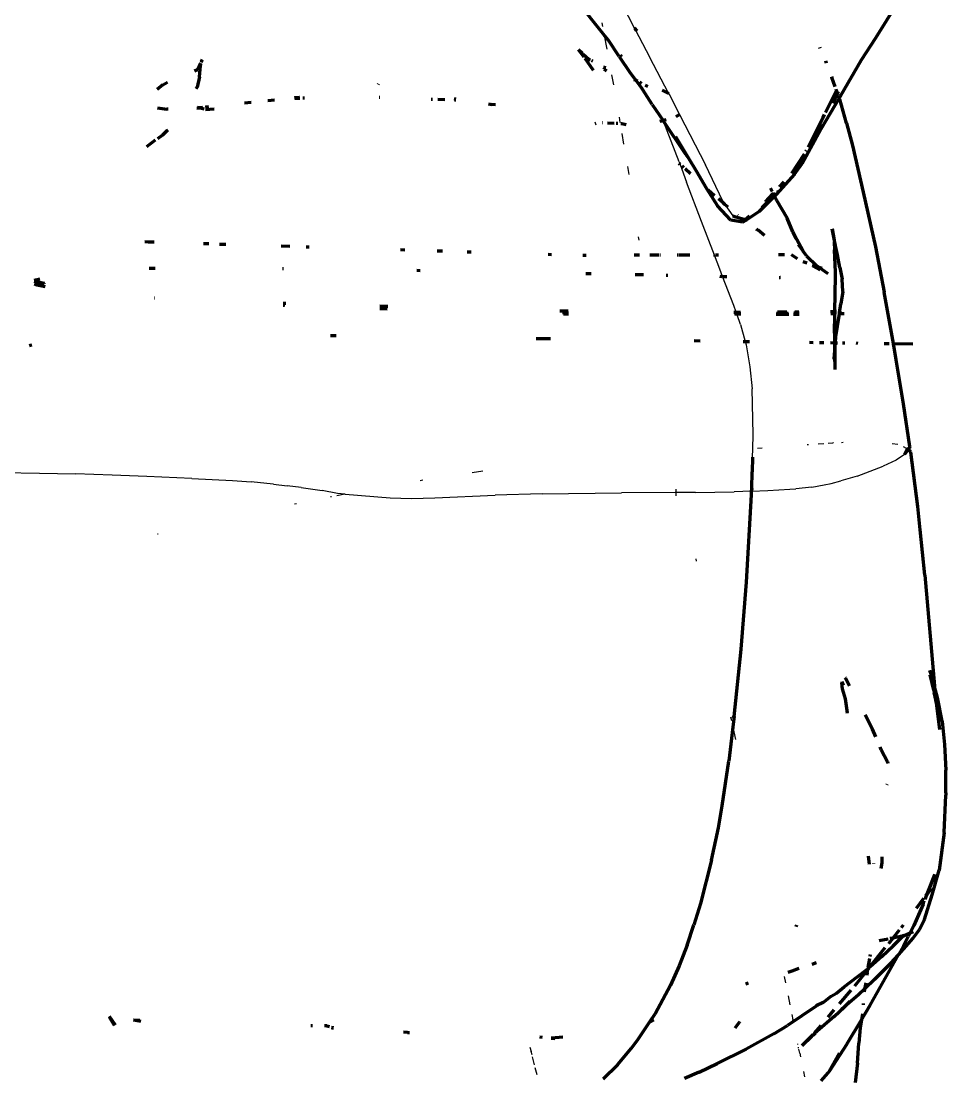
# Model space of a CAD drawing. Header units: millimetres. Extents: x 4307 to 31003, y 2809 to 20009.
# Drawn here: x 7088.3 to 7335.8, y 8892.2 to 9174.7 of the extents above; entities that cross this region are included whole.
import ezdxf

# ---------------------------------------------------------------- set-up
doc = ezdxf.new("R2010")
doc.units = ezdxf.units.MM
doc.layers.add('ProfileEdges', color=7, linetype='Continuous')

msp = doc.modelspace()

# ---------------------------------------------------------------- linework, layer by layer
for p, q in [((7249.18, 9179.17), (7252.42, 9172.97)), ((7243.99, 9173.3), (7243.81, 9174.26)), ((7252.42, 9172.97), (7252.5, 9172.81)), ((7252.5, 9172.81), (7252.65, 9172.53)), ((7244.44, 9170.9), (7244.4, 9171.12)), ((7245.13, 9167.23), (7244.44, 9170.9)), ((7252.65, 9172.53), (7256.58, 9164.98)), ((7261.58, 9155.45), (7256.58, 9164.98)), ((7246.92, 9157.71), (7246.42, 9160.37)), ((7261.58, 9155.45), (7261.64, 9155.35)), ((7261.64, 9155.35), (7264.55, 9149.71)), ((7248.67, 9147.61), (7248.43, 9149.05)), ((7264.42, 9137.09), (7260.16, 9148.15)), ((7264.55, 9149.71), (7271.49, 9136.28)), ((7249.66, 9141.84), (7249.18, 9144.67)), ((7250.64, 9135.81), (7250.97, 9133.65)), ((7264.42, 9137.09), (7264.68, 9136.4)), ((7264.68, 9136.4), (7266.43, 9131.6)), ((7276.08, 9126.59), (7271.49, 9136.28)), ((7270.42, 9121.08), (7266.43, 9131.6)), ((7276.08, 9126.59), (7276.68, 9125.69)), ((7276.68, 9125.69), (7278.75, 9122.6)), ((7273.85, 9112.13), (7270.42, 9121.08)), ((7253.48, 9116.97), (7253.61, 9116.14)), ((7275.3, 9108.36), (7273.85, 9112.13)), ((7276.04, 9106.42), (7275.3, 9108.36)), ((7279.05, 9098.64), (7276.04, 9106.42)), ((7279.69, 9096.87), (7279.05, 9098.64)), ((7279.86, 9096.41), (7279.69, 9096.87)), ((7279.91, 9096.27), (7279.86, 9096.41)), ((7279.96, 9096.14), (7279.91, 9096.27)), ((7280.84, 9093.55), (7279.96, 9096.14)), ((7280.84, 9093.55), (7282.09, 9089.02)), ((7282.09, 9089.02), (7282.35, 9088.06)), ((7282.35, 9088.06), (7283.31, 9082.22)), ((7283.31, 9082.22), (7283.92, 9076.3)), ((7284.21, 9064.1), (7283.92, 9076.3)), ((7284.13, 9060.23), (7284.21, 9064.1)), ((7284.05, 9060.22), (7284.13, 9060.23)), ((7284.09, 9058), (7284.13, 9060.23)), ((7286.66, 9060.42), (7285.35, 9060.32)), ((7298.72, 9061.4), (7299.05, 9061.42)), ((7301.66, 9061.6), (7303.17, 9061.69)), ((7304.27, 9061.76), (7305.58, 9061.85)), ((7305.76, 9061.85), (7305.58, 9061.85)), ((7308.29, 9061.92), (7307.89, 9061.91)), ((7322.91, 9061.39), (7321.45, 9061.64)), ((7325.3, 9060.39), (7324.42, 9060.84)), ((7322.5, 9057.19), (7319, 9055.6)), ((7324.73, 9058.76), (7322.5, 9057.19)), ((7083.32, 9053.94), (7093.22, 9053.77)), ((7209.04, 9053.92), (7211.88, 9054.41)), ((7312.07, 9052.96), (7319, 9055.6)), ((7093.22, 9053.77), (7102.92, 9053.53)), ((7112.65, 9053.22), (7102.92, 9053.53)), ((7121.95, 9052.89), (7112.65, 9053.22)), ((7133.98, 9052.34), (7121.95, 9052.89)), ((7133.98, 9052.34), (7144.92, 9051.79)), ((7144.92, 9051.79), (7149.9, 9051.45)), ((7154.07, 9051.02), (7149.9, 9051.45)), ((7195.86, 9051.84), (7195.09, 9051.71)), ((7305.13, 9050.95), (7307.73, 9051.66)), ((7312.07, 9052.96), (7307.73, 9051.66)), ((7155.91, 9050.78), (7154.07, 9051.02)), ((7155.91, 9050.78), (7159.48, 9050.32)), ((7163.3, 9049.88), (7159.48, 9050.32)), ((7163.3, 9049.88), (7168.91, 9049.13)), ((7172.98, 9048.31), (7168.91, 9049.13)), ((7174.98, 9048.12), (7172.98, 9048.31)), ((7227.76, 9048.24), (7215.18, 9047.87)), ((7227.76, 9048.24), (7248.99, 9048.47)), ((7263.33, 9048.55), (7248.99, 9048.47)), ((7263.54, 9048.55), (7263.33, 9048.55)), ((7263.54, 9048.49), (7263.52, 9047.89)), ((7263.56, 9049.45), (7263.54, 9048.55)), ((7268.79, 9048.61), (7263.54, 9048.55)), ((7268.79, 9048.61), (7279.14, 9048.77)), ((7283.83, 9048.9), (7279.14, 9048.77)), ((7283.83, 9048.9), (7288.16, 9049.09)), ((7288.16, 9049.09), (7294.01, 9049.45)), ((7294.01, 9049.45), (7295.69, 9049.57)), ((7299.96, 9050.03), (7295.69, 9049.57)), ((7299.96, 9050.03), (7303.24, 9050.59)), ((7303.24, 9050.59), (7305.13, 9050.95)), ((7161.52, 9045.52), (7161.99, 9045.62)), ((7171.36, 9047.43), (7171.16, 9047.39)), ((7174.98, 9048.12), (7172.8, 9047.7)), ((7175.02, 9048.12), (7174.98, 9048.12)), ((7175.02, 9048.12), (7187.13, 9047.13)), ((7187.13, 9047.13), (7192.82, 9046.97)), ((7192.82, 9046.97), (7199.02, 9047.11)), ((7199.02, 9047.11), (7215.18, 9047.87)), ((7263.52, 9047.89), (7263.54, 9047.69)), ((7125.03, 9037.43), (7124.86, 9037.39)), ((7268.85, 9030.83), (7269, 9030.19)), ((7278.2, 8988.57), (7278.41, 8987.58)), ((7278.8, 8985.73), (7279.48, 8982.44)), ((7292.52, 8919.04), (7292.86, 8917.35)), ((7293.57, 8913.82), (7294.03, 8911.48)), ((7294.55, 8908.86), (7294.85, 8907.4)), ((7294.86, 8907.3), (7294.85, 8907.4)), ((7294.9, 8907.11), (7294.9, 8907.15)), ((7224.49, 8900.15), (7224.85, 8898.93)), ((7225.05, 8898.06), (7224.85, 8898.93)), ((7296.2, 8900.81), (7296.15, 8901.02)), ((7296.39, 8899.87), (7296.33, 8900.15)), ((7296.68, 8898.47), (7296.44, 8899.62)), ((7296.68, 8898.47), (7296.88, 8897.49)), ((7225.69, 8895.39), (7225.18, 8897.53)), ((7226.46, 8892.67), (7225.92, 8894.57)), ((7297.66, 8893.59), (7297.94, 8892.21))]:
    msp.add_line(p, q)
at = {"layer": 'ProfileEdges', "lineweight": 211}
for p, q in [((7242.3, 9173.58), (7235.72, 9181.96)), ((7317.04, 9170.25), (7322.93, 9179.69)), ((7244.44, 9170.9), (7242.3, 9173.58)), ((7252.42, 9172.97), (7252.94, 9172.57)), ((7252.5, 9172.81), (7253.01, 9172.46)), ((7245.39, 9169.7), (7244.44, 9170.9)), ((7253.22, 9172.05), (7252.65, 9172.53)), ((7313.24, 9164.35), (7317.04, 9170.25)), ((7238.73, 9165.43), (7237.45, 9167.06)), ((7238.54, 9166.04), (7237.45, 9167.06)), ((7248.38, 9165.3), (7245.39, 9169.7)), ((7301.97, 9167.81), (7302.11, 9167.52)), ((7136.78, 9164.51), (7136.52, 9163.93)), ((7136.59, 9163.71), (7136.8, 9164.37)), ((7240.25, 9164.45), (7238.67, 9165.92)), ((7238.94, 9165.13), (7238.73, 9165.43)), ((7241.54, 9161.54), (7239.25, 9164.7)), ((7240.68, 9164.27), (7240.25, 9164.45)), ((7241.36, 9163.99), (7240.95, 9164.16)), ((7248.38, 9165.3), (7251.35, 9160.88)), ((7248.62, 9165.72), (7248.98, 9165.28)), ((7303.55, 9164.12), (7303.78, 9163.53)), ((7307.68, 9154.8), (7313.24, 9164.35)), ((7135.5, 9161.71), (7134.76, 9161.34)), ((7136.3, 9163.46), (7135.5, 9161.71)), ((7136.06, 9159.87), (7136.32, 9162.82)), ((7136.24, 9162.55), (7136.32, 9162.82)), ((7136.32, 9162.82), (7136.37, 9163.37)), ((7136.32, 9162.82), (7136.45, 9163.26)), ((7244.78, 9162.22), (7244.2, 9162.38)), ((7244.36, 9161.98), (7244.34, 9162.02)), ((7244.36, 9161.98), (7244.98, 9161.45)), ((7136.06, 9159.87), (7135.4, 9157.03)), ((7251.35, 9160.88), (7252.74, 9158.99)), ((7252.34, 9159.14), (7252.74, 9158.99)), ((7252.74, 9158.99), (7252.8, 9158.97)), ((7252.8, 9158.97), (7253.24, 9158.74)), ((7252.8, 9158.97), (7254.5, 9156.59)), ((7253.8, 9158.45), (7254.33, 9158.17)), ((7305.18, 9159.93), (7305.3, 9159.63)), ((7306.17, 9157.2), (7305.3, 9159.63)), ((7126.25, 9157.68), (7124.75, 9156.41)), ((7126.25, 9157.68), (7127.49, 9158.38)), ((7135.4, 9157.03), (7135.07, 9156.61)), ((7183.92, 9157.82), (7183.96, 9157.96)), ((7254.74, 9156.32), (7254.38, 9156.87)), ((7254.74, 9156.32), (7254.5, 9156.59)), ((7257.24, 9152.4), (7254.74, 9156.32)), ((7255.35, 9157.64), (7256.05, 9157.28)), ((7261.64, 9155.35), (7259.89, 9156.3)), ((7303.57, 9150.28), (7306.56, 9156.13)), ((7306.56, 9156.13), (7306.43, 9156.5)), ((7306.56, 9156.13), (7306.64, 9156.29)), ((7306.82, 9155.41), (7306.56, 9156.13)), ((7306.82, 9155.41), (7307.05, 9155.88)), ((7149.91, 9152.96), (7148.14, 9152.74)), ((7156.1, 9153.58), (7154.39, 9153.44)), ((7161.47, 9154.26), (7162.84, 9154.39)), ((7161.49, 9154.21), (7162.84, 9154.39)), ((7161.54, 9154.1), (7162.89, 9154.14)), ((7163.69, 9154.17), (7164.16, 9154.18)), ((7184.3, 9154.27), (7184.17, 9154.26)), ((7198.09, 9153.88), (7198.43, 9153.87)), ((7199.82, 9153.81), (7201.73, 9153.73)), ((7204.2, 9153.99), (7204.64, 9153.94)), ((7204.64, 9153.8), (7204.26, 9153.86)), ((7204.33, 9153.72), (7204.64, 9153.72)), ((7307.28, 9154.13), (7302.38, 9145.85)), ((7305.51, 9152.81), (7306.82, 9155.41)), ((7306.99, 9154.92), (7306.82, 9155.41)), ((7307.28, 9154.13), (7307.03, 9154.81)), ((7307.68, 9154.8), (7307.28, 9154.13)), ((7307.39, 9153.81), (7307.28, 9154.13)), ((7309.17, 9147.42), (7307.39, 9153.81)), ((7124.81, 9151.5), (7127.32, 9151.22)), ((7127.65, 9151.16), (7127.32, 9151.22)), ((7136.2, 9151.49), (7135.31, 9151.37)), ((7135.53, 9151.66), (7136.89, 9151.72)), ((7136.2, 9151.49), (7135.53, 9151.66)), ((7136.99, 9151.59), (7136.2, 9151.49)), ((7137.29, 9151.21), (7136.2, 9151.49)), ((7137.65, 9151.75), (7138.43, 9151.78)), ((7138.43, 9151.78), (7137.65, 9151.68)), ((7137.69, 9151.11), (7139.95, 9151.3)), ((7213.41, 9152.59), (7214.29, 9152.44)), ((7215.3, 9152.3), (7214.29, 9152.44)), ((7257.24, 9152.4), (7260.13, 9148.18)), ((7242.17, 9147.3), (7241.89, 9147.26)), ((7244.02, 9147.56), (7243.94, 9147.55)), ((7245.21, 9147.55), (7246.99, 9147.45)), ((7247.54, 9147.43), (7248, 9147.4)), ((7248.85, 9147.36), (7249.09, 9147.34)), ((7249.09, 9147.34), (7250.28, 9147.04)), ((7259.22, 9147.96), (7260.13, 9148.18)), ((7260.13, 9148.18), (7260.16, 9148.15)), ((7260.16, 9148.15), (7260.28, 9147.98)), ((7260.19, 9148.2), (7260.96, 9148.38)), ((7266.25, 9139.05), (7260.28, 9147.98)), ((7263.61, 9149.23), (7264.55, 9149.71)), ((7298.91, 9141.04), (7302.92, 9148.99)), ((7302.92, 9148.99), (7303.31, 9149.77)), ((7309.17, 9147.42), (7310.77, 9141.44)), ((7127.44, 9145.46), (7126.18, 9144.25)), ((7127.44, 9145.46), (7127.66, 9145.68)), ((7297.34, 9136.6), (7302.38, 9145.85)), ((7300.95, 9143.73), (7302.62, 9147.06)), ((7124.24, 9142.85), (7121.85, 9141.13)), ((7126.18, 9144.25), (7124.83, 9143.27)), ((7263.45, 9143.89), (7266.92, 9138.09)), ((7266.25, 9139.05), (7266.92, 9138.09)), ((7294.62, 9134.03), (7297.93, 9139.18)), ((7298.36, 9139.93), (7298.49, 9140.2)), ((7310.77, 9141.44), (7313.68, 9129)), ((7264.68, 9136.4), (7264.41, 9136.64)), ((7265.65, 9135.52), (7265.26, 9135.88)), ((7266.92, 9138.09), (7269, 9134.64)), ((7295.26, 9133.74), (7297.34, 9136.6)), ((7297.63, 9137.45), (7296.55, 9135.64)), ((7267.48, 9133.88), (7266, 9135.21)), ((7269, 9134.64), (7271.72, 9129.94)), ((7295.26, 9133.74), (7290.49, 9128.42)), ((7296.55, 9135.64), (7295.14, 9133.79)), ((7291.26, 9130.36), (7292.53, 9131.71)), ((7271.72, 9129.94), (7274.71, 9125.31)), ((7273.92, 9127.99), (7272.19, 9129.47)), ((7289.96, 9127.88), (7285.88, 9123.8)), ((7289.86, 9128.07), (7286.51, 9124.8)), ((7287.52, 9126.39), (7289.6, 9128.59)), ((7288.88, 9129.99), (7289.32, 9129.13)), ((7289.5, 9128.78), (7289.6, 9128.59)), ((7289.6, 9128.59), (7289.7, 9128.71)), ((7289.6, 9128.59), (7289.86, 9128.07)), ((7290.29, 9128.49), (7289.86, 9128.07)), ((7289.86, 9128.07), (7289.96, 9127.88)), ((7290.49, 9128.42), (7289.96, 9127.88)), ((7289.96, 9127.88), (7290.48, 9126.86)), ((7290.91, 9129.1), (7290.66, 9128.86)), ((7313.68, 9129), (7316.99, 9114.29)), ((7278.23, 9121.46), (7274.71, 9125.31)), ((7276.19, 9126.12), (7274.91, 9127.16)), ((7276.68, 9125.69), (7276.19, 9126.12)), ((7277.54, 9124.95), (7276.68, 9125.69)), ((7290.48, 9126.86), (7293.3, 9121.97)), ((7279.36, 9122.39), (7278.75, 9122.6)), ((7282.13, 9121.55), (7279.36, 9122.39)), ((7280.17, 9122.67), (7280.07, 9122.76)), ((7283.21, 9122.51), (7282.13, 9121.55)), ((7285.88, 9123.8), (7282.37, 9121.43)), ((7294.84, 9118.32), (7293.3, 9121.97)), ((7281.46, 9120.89), (7278.23, 9121.46)), ((7281.46, 9120.89), (7282.29, 9121.46)), ((7282.29, 9121.46), (7282.13, 9121.55)), ((7282.29, 9121.46), (7282.5, 9121.6)), ((7282.37, 9121.43), (7282.29, 9121.46)), ((7285.07, 9119.14), (7285.09, 9119.09)), ((7285.09, 9119.09), (7285.53, 9118.78)), ((7306.04, 9115.99), (7305.35, 9119.13)), ((7305.35, 9119.13), (7305.9, 9116.14)), ((7287.25, 9117.39), (7285.53, 9118.78)), ((7294.84, 9118.32), (7294.89, 9118.22)), ((7294.89, 9118.22), (7295.61, 9116.52)), ((7294.89, 9118.22), (7297.49, 9113.36)), ((7305.9, 9116.14), (7305.92, 9115.76)), ((7122.31, 9115.6), (7121.41, 9115.65)), ((7123.92, 9115.55), (7122.31, 9115.6)), ((7138.55, 9115.09), (7137.12, 9115.13)), ((7143.08, 9114.95), (7141.41, 9115)), ((7160.22, 9114.41), (7157.91, 9114.48)), ((7165.4, 9114.25), (7164.64, 9114.27)), ((7191.03, 9113.45), (7189.87, 9113.49)), ((7297.49, 9113.36), (7296.4, 9114.86)), ((7297.49, 9113.36), (7297.56, 9113.23)), ((7298.54, 9111.92), (7297.56, 9113.23)), ((7305.93, 9115.57), (7306.04, 9113.57)), ((7306.07, 9115.51), (7306.04, 9115.99)), ((7306.25, 9107.53), (7306.04, 9113.57)), ((7306.09, 9115.42), (7306.07, 9115.51)), ((7306.77, 9112.21), (7306.09, 9115.42)), ((7306.09, 9115.42), (7306.32, 9112.93)), ((7316.99, 9114.29), (7319.31, 9102.23)), ((7201.08, 9113.14), (7199.7, 9113.18)), ((7208.74, 9112.9), (7207.68, 9112.93)), ((7230.25, 9112.22), (7229.37, 9112.25)), ((7239.54, 9112.05), (7238.62, 9112.05)), ((7253.83, 9112.08), (7252.41, 9112.08)), ((7258.98, 9112.09), (7256.54, 9112.09)), ((7259.47, 9112.09), (7259.25, 9112.09)), ((7264.03, 9112.11), (7263.9, 9112.1)), ((7267.26, 9112.11), (7264.26, 9112.11)), ((7273.85, 9112.13), (7273.58, 9112.13)), ((7274.91, 9112.13), (7274.11, 9112.13)), ((7292.6, 9112.17), (7290.98, 9112.17)), ((7294.44, 9112.27), (7295.98, 9111.24)), ((7298.54, 9111.92), (7301.27, 9109.24)), ((7307.42, 9108.83), (7306.77, 9112.21)), ((7124.23, 9108.54), (7122.59, 9108.53)), ((7158.58, 9108.45), (7158.24, 9108.45)), ((7194.18, 9108.05), (7195.13, 9108.04)), ((7298.68, 9109.93), (7297.6, 9110.31)), ((7300.08, 9109.46), (7300.1, 9109.42)), ((7301.57, 9108.9), (7300.1, 9109.42)), ((7300.18, 9109.25), (7302.18, 9108.19)), ((7301.93, 9108.77), (7301.27, 9109.24)), ((7302.73, 9108.49), (7301.93, 9108.77)), ((7304.32, 9107.06), (7301.93, 9108.77)), ((7307.42, 9108.83), (7308.07, 9105.65)), ((7094.54, 9104.49), (7091.84, 9105.08)), ((7093.35, 9105.64), (7091.85, 9105.36)), ((7239.41, 9107.22), (7240.9, 9107.19)), ((7252.61, 9106.93), (7254.84, 9106.89)), ((7260.98, 9106.75), (7261.36, 9106.74)), ((7275.32, 9106.44), (7275.92, 9106.42)), ((7276.04, 9106.42), (7277.18, 9106.4)), ((7291.19, 9106.09), (7291.49, 9106.08)), ((7291.52, 9106.09), (7291.49, 9106.08)), ((7306.11, 9096.98), (7306.26, 9106.51)), ((7306.25, 9107.48), (7306.25, 9107.53)), ((7306.26, 9106.99), (7306.25, 9107.48)), ((7306.26, 9106.51), (7306.26, 9106.99)), ((7306.28, 9104.19), (7306.26, 9106.51)), ((7308.24, 9102.34), (7308.07, 9105.65)), ((7091.81, 9104.45), (7092.52, 9104.2)), ((7092.52, 9104.2), (7094.74, 9103.72)), ((7094.57, 9104.46), (7094.54, 9104.49)), ((7308.24, 9102.34), (7307.72, 9099.07)), ((7321.77, 9088.46), (7319.31, 9102.23)), ((7124.01, 9100.63), (7123.96, 9100.63)), ((7124.01, 9100.51), (7123.98, 9100.51)), ((7158.48, 9099.29), (7159.16, 9099.27)), ((7158.48, 9099.29), (7159.15, 9099.25)), ((7158.49, 9098.93), (7158.94, 9098.91)), ((7158.49, 9098.71), (7158.8, 9098.7)), ((7186.45, 9098.34), (7184.3, 9098.41)), ((7184.3, 9098.41), (7186.46, 9098.37)), ((7184.32, 9097.86), (7186.29, 9097.76)), ((7184.32, 9097.83), (7186.29, 9097.76)), ((7232.5, 9097.23), (7234.69, 9097.2)), ((7234.78, 9096.6), (7233.25, 9096.63)), ((7233.48, 9096.43), (7234.81, 9096.41)), ((7279.08, 9096.87), (7279.69, 9096.87)), ((7279.86, 9096.41), (7279.25, 9096.4)), ((7279.91, 9096.27), (7279.29, 9096.27)), ((7279.69, 9096.87), (7280.86, 9096.87)), ((7280.89, 9096.42), (7279.86, 9096.41)), ((7280.89, 9096.27), (7279.91, 9096.27)), ((7290.39, 9096.31), (7293.79, 9096.32)), ((7293.6, 9096.52), (7290.51, 9096.5)), ((7290.76, 9096.91), (7293.23, 9096.92)), ((7295.02, 9096.33), (7296.53, 9096.33)), ((7296.51, 9096.55), (7295.13, 9096.54)), ((7295.34, 9096.93), (7296.47, 9096.93)), ((7306.11, 9096.98), (7304.96, 9096.97)), ((7306.1, 9096.63), (7304.98, 9096.62)), ((7306.1, 9096.38), (7305, 9096.37)), ((7306.02, 9091.18), (7306.1, 9096.38)), ((7306.1, 9096.63), (7306.11, 9096.98)), ((7306.49, 9096.63), (7306.1, 9096.63)), ((7306.1, 9096.38), (7306.1, 9096.63)), ((7306.48, 9096.39), (7306.1, 9096.38)), ((7306.5, 9096.99), (7306.11, 9096.98)), ((7306.79, 9093.11), (7307.3, 9096.39)), ((7307.3, 9096.39), (7307.34, 9096.64)), ((7308.55, 9096.4), (7307.3, 9096.39)), ((7307.34, 9096.64), (7307.72, 9099.07)), ((7307.91, 9096.64), (7307.34, 9096.64)), ((7306.02, 9091.18), (7306.03, 9088.68)), ((7306.13, 9090.69), (7306.12, 9088.68)), ((7306.38, 9090.3), (7306.79, 9093.11)), ((7090.6, 9087.94), (7090.82, 9088.02)), ((7090.82, 9088.02), (7091.21, 9088.12)), ((7171.16, 9090.59), (7172.68, 9090.57)), ((7226.15, 9089.82), (7230.01, 9089.76)), ((7268.45, 9089.22), (7270.07, 9089.19)), ((7281.57, 9089.03), (7282.09, 9089.02)), ((7282.09, 9089.02), (7283.21, 9089.01)), ((7299.33, 9088.78), (7300.29, 9088.76)), ((7301.95, 9088.74), (7303.18, 9088.72)), ((7304.91, 9088.7), (7306.03, 9088.68)), ((7306.12, 9088.68), (7306.03, 9087.35)), ((7306.03, 9088.68), (7306.03, 9087.35)), ((7306.12, 9088.68), (7306.03, 9088.68)), ((7306.1, 9086.39), (7306.26, 9088.68)), ((7306.12, 9088.68), (7306.1, 9086.39)), ((7306.12, 9088.68), (7306.26, 9088.68)), ((7306.26, 9088.68), (7306.38, 9090.3)), ((7306.26, 9088.68), (7306.76, 9088.67)), ((7308.11, 9088.65), (7308.79, 9088.64)), ((7311.79, 9088.6), (7312.28, 9088.59)), ((7319.3, 9088.49), (7320.16, 9088.48)), ((7320.27, 9088.48), (7320.62, 9088.48)), ((7321.33, 9088.47), (7321.52, 9088.46)), ((7321.59, 9088.46), (7321.77, 9088.46)), ((7322.54, 9084.12), (7321.77, 9088.46)), ((7321.77, 9088.46), (7326.96, 9088.39)), ((7306.03, 9087.35), (7305.94, 9084.27)), ((7305.94, 9084.27), (7306.04, 9085.61)), ((7306.03, 9087.35), (7306.04, 9085.61)), ((7306.04, 9085.61), (7306.1, 9086.39)), ((7306.04, 9085.61), (7306.05, 9081.46)), ((7306.1, 9086.39), (7306.05, 9081.46)), ((7324.46, 9072.28), (7322.54, 9084.12)), ((7326.14, 9060.87), (7324.46, 9072.28)), ((7324.73, 9058.76), (7325.41, 9060.14)), ((7325.74, 9060.08), (7324.73, 9058.76)), ((7325.3, 9060.39), (7325.41, 9060.14)), ((7325.74, 9060.08), (7325.3, 9060.39)), ((7325.94, 9060.33), (7325.74, 9060.08)), ((7326.06, 9059.86), (7325.74, 9060.08)), ((7326.14, 9060.87), (7325.94, 9060.33)), ((7326.06, 9059.86), (7326.29, 9059.65)), ((7326.39, 9059.4), (7326.29, 9059.65)), ((7284.09, 9058), (7283.98, 9054.13)), ((7328.32, 9044.87), (7326.39, 9059.4)), ((7283.88, 9049.68), (7283.98, 9054.13)), ((7283.76, 9047.94), (7283.83, 9048.9)), ((7283.8, 9047.93), (7283.83, 9048.9)), ((7283.85, 9049.68), (7283.83, 9048.9)), ((7283.83, 9048.9), (7283.88, 9049.68)), ((7282.44, 9024.59), (7283.8, 9047.93)), ((7328.96, 9038.56), (7328.32, 9044.87)), ((7330.15, 9026.45), (7328.96, 9038.56)), ((7330.15, 9026.45), (7332.73, 8996.84)), ((7280.98, 9006.61), (7282.44, 9024.59)), ((7279.13, 8988.6), (7280.98, 9006.61)), ((7331.96, 8999.65), (7331.53, 9000.9)), ((7307.91, 8997.74), (7308.05, 8996.07)), ((7308, 8997.85), (7308.33, 8997.04)), ((7308.33, 8997.04), (7308.08, 8997.95)), ((7308.9, 8998.91), (7308.87, 8998.98)), ((7308.9, 8998.91), (7310.02, 8996.84)), ((7332.57, 8995.67), (7331.64, 8999.75)), ((7332.73, 8996.84), (7331.96, 8999.65)), ((7308.05, 8996.07), (7308.89, 8993.36)), ((7332.57, 8995.67), (7332.69, 8995.06)), ((7333.09, 8993.04), (7332.69, 8995.06)), ((7332.73, 8996.84), (7332.74, 8996.67)), ((7333.58, 8993.73), (7332.74, 8996.67)), ((7332.74, 8996.67), (7333.22, 8992.43)), ((7308.89, 8993.36), (7309.36, 8989.57)), ((7333.09, 8993.04), (7332.9, 8994.48)), ((7333.22, 8992.43), (7333.09, 8993.04)), ((7333.22, 8992.43), (7333.19, 8992.33)), ((7333.19, 8992.33), (7334.14, 8985.14)), ((7333.19, 8992.33), (7333.78, 8989.08)), ((7334.78, 8987.34), (7333.58, 8993.73)), ((7309.38, 8989.49), (7309.36, 8989.57)), ((7316.17, 8985.23), (7314.18, 8989.08)), ((7279.13, 8988.6), (7278.8, 8985.73)), ((7278.95, 8988.59), (7278.91, 8988.28)), ((7334.78, 8987.34), (7335.43, 8981.12)), ((7278.8, 8985.73), (7277.74, 8976.69)), ((7317.04, 8983.16), (7316.17, 8985.23)), ((7318.5, 8979.71), (7318.2, 8980.43)), ((7335.43, 8981.12), (7335.77, 8974.28)), ((7320.16, 8976.45), (7318.5, 8979.71)), ((7275.97, 8964.75), (7277.74, 8976.69)), ((7320.16, 8976.45), (7320.27, 8976.01)), ((7335.8, 8968.19), (7335.77, 8974.28)), ((7319.96, 8970.35), (7320.05, 8970.48)), ((7335.35, 8957.55), (7335.79, 8967.58)), ((7335.8, 8968.19), (7335.79, 8967.58)), ((7274.93, 8958.82), (7275.97, 8964.75)), ((7273.12, 8950.15), (7274.93, 8958.82)), ((7335.35, 8957.55), (7333.98, 8947.49)), ((7273.12, 8950.15), (7270.12, 8938.58)), ((7315.33, 8948.99), (7315.07, 8951.24)), ((7318.48, 8947.92), (7318.77, 8949.48)), ((7318.77, 8949.48), (7318.77, 8951.03)), ((7316.53, 8949.2), (7316.55, 8949.28)), ((7332.16, 8940.85), (7333.98, 8947.49)), ((7332.89, 8946.29), (7330.69, 8941.02)), ((7330.83, 8941.2), (7332.89, 8946.29)), ((7330.06, 8934.26), (7332.16, 8940.85)), ((7330.22, 8939.7), (7330.72, 8940.93)), ((7330.44, 8940.69), (7330.69, 8941.02)), ((7330.69, 8941.02), (7330.55, 8940.69)), ((7330.72, 8940.93), (7330.55, 8940.69)), ((7330.69, 8941.02), (7330.83, 8941.2)), ((7331.87, 8942.59), (7330.72, 8940.93)), ((7330.72, 8940.93), (7330.83, 8941.2)), ((7330.83, 8941.2), (7331.87, 8942.59)), ((7270.12, 8938.58), (7268.39, 8932.89)), ((7329.69, 8938.39), (7327.21, 8932.72)), ((7327.93, 8937.35), (7329.94, 8940.03)), ((7329.69, 8938.39), (7330.03, 8939.25)), ((7266.56, 8927.38), (7268.39, 8932.89)), ((7295.87, 8932.79), (7295.67, 8932.36)), ((7324.38, 8932.78), (7323.8, 8932.06)), ((7326.21, 8930.72), (7327.21, 8932.72)), ((7328.74, 8931.59), (7330.06, 8934.26)), ((7323.28, 8931.41), (7321.62, 8929.33)), ((7324.12, 8929.86), (7321.62, 8929.33)), ((7321.67, 8927.27), (7324.37, 8929.9)), ((7324.37, 8929.9), (7323.54, 8929.53)), ((7323.54, 8929.53), (7324.12, 8929.86)), ((7324.12, 8929.86), (7324.63, 8930.15)), ((7324.37, 8929.9), (7324.12, 8929.86)), ((7324.42, 8929.92), (7324.37, 8929.9)), ((7324.42, 8929.92), (7326.21, 8930.72)), ((7324.42, 8929.92), (7324.63, 8930.15)), ((7324.48, 8927.28), (7325.7, 8929.7)), ((7325.77, 8929.85), (7326.21, 8930.72)), ((7326.21, 8930.72), (7327.02, 8931.08)), ((7326.98, 8929.19), (7328.74, 8931.59)), ((7266.56, 8927.38), (7264.43, 8921.92)), ((7315.37, 8921.5), (7319.59, 8926.78)), ((7320.33, 8929.06), (7317.96, 8928.58)), ((7318.64, 8924.38), (7321.67, 8927.27)), ((7321.48, 8929.15), (7320.41, 8927.82)), ((7321.55, 8929.31), (7320.79, 8929.16)), ((7321.58, 8929.28), (7321.55, 8929.31)), ((7321.62, 8929.33), (7321.58, 8929.28)), ((7324.48, 8927.28), (7323.09, 8924.79)), ((7323.09, 8924.79), (7325.21, 8927.11)), ((7325.21, 8927.11), (7326.98, 8929.19)), ((7318.64, 8924.38), (7315.46, 8921.51)), ((7315.51, 8924.4), (7315.6, 8924.94)), ((7315.57, 8911.34), (7323.09, 8924.79)), ((7321.08, 8922.57), (7323.09, 8924.79)), ((7264.43, 8921.92), (7262.07, 8916.68)), ((7296.47, 8921.14), (7294.58, 8920.48)), ((7299.98, 8922.37), (7301.15, 8922.77)), ((7311.97, 8918.88), (7314.95, 8921.13)), ((7315.08, 8921.14), (7314.92, 8920.93)), ((7314.92, 8920.93), (7314.95, 8921.13)), ((7314.95, 8921.13), (7315.26, 8921.37)), ((7315, 8921.45), (7315.41, 8923.85)), ((7315.08, 8921.14), (7315.26, 8921.37)), ((7315.26, 8921.37), (7315.37, 8921.5)), ((7315.37, 8921.5), (7315.46, 8921.51)), ((7316.82, 8918.36), (7321.08, 8922.57)), ((7294.58, 8920.48), (7293.54, 8920.14)), ((7308.62, 8916.3), (7311.97, 8918.88)), ((7314.92, 8920.93), (7311.34, 8916.48)), ((7316.82, 8918.36), (7314.13, 8915.75)), ((7314.77, 8920.1), (7314.65, 8919.28)), ((7314.77, 8920.1), (7314.92, 8920.93)), ((7257.97, 8909.05), (7262.07, 8916.68)), ((7282.93, 8917.21), (7282.17, 8916.98)), ((7306.51, 8914.56), (7308.62, 8916.3)), ((7307.31, 8911.74), (7310.42, 8915.41)), ((7314.13, 8915.75), (7312.45, 8914.12)), ((7314.06, 8914.92), (7314.13, 8915.75)), ((7314.13, 8915.75), (7314.15, 8915.99)), ((7314.35, 8917.33), (7314.15, 8915.99)), ((7302.98, 8912.05), (7305.1, 8913.79)), ((7305.1, 8913.79), (7306.51, 8914.56)), ((7312.45, 8914.12), (7308.66, 8910.92)), ((7301.05, 8911.11), (7293.44, 8905.96)), ((7301.13, 8911.14), (7301.05, 8911.11)), ((7302.98, 8912.05), (7301.13, 8911.14)), ((7301.51, 8911.4), (7301.13, 8911.14)), ((7304.26, 8908.14), (7305.92, 8910.09)), ((7305.87, 8908.29), (7308.66, 8910.92)), ((7308.66, 8910.92), (7307.86, 8910.24)), ((7308.66, 8910.92), (7310.23, 8912.4)), ((7313.22, 8907.41), (7315.57, 8911.34)), ((7313.76, 8911.42), (7313.79, 8911.77)), ((7111.85, 8908.22), (7113.2, 8906.01)), ((7113.62, 8906), (7111.99, 8908.35)), ((7120.07, 8907.3), (7118.37, 8907.34)), ((7120.37, 8907.03), (7118.37, 8907.34)), ((7256.51, 8906.85), (7257.97, 8909.05)), ((7257.65, 8907.42), (7256.51, 8906.85)), ((7280.68, 8906.95), (7280.59, 8906.78)), ((7305.87, 8908.29), (7301.36, 8904.37)), ((7309.31, 8900.9), (7313.22, 8907.41)), ((7313.22, 8907.41), (7312.9, 8905.29)), ((7313.45, 8909), (7313.22, 8907.41)), ((7165.83, 8905.96), (7166.33, 8905.93)), ((7170.18, 8905.81), (7169.53, 8905.82)), ((7170.18, 8905.81), (7170.81, 8905.64)), ((7171.41, 8905.49), (7171.91, 8905.36)), ((7171.88, 8905.25), (7171.43, 8905.32)), ((7171.43, 8905.32), (7171.89, 8905.31)), ((7191.74, 8904.08), (7190.69, 8904.14)), ((7253.29, 8901.97), (7256.51, 8906.85)), ((7279.42, 8905.25), (7280.59, 8906.78)), ((7289.8, 8903.71), (7293.44, 8905.96)), ((7300.68, 8903.9), (7302.4, 8905.94)), ((7300.86, 8904.03), (7301.01, 8904.14)), ((7301.58, 8904.73), (7301.01, 8904.14)), ((7301.01, 8904.14), (7301.36, 8904.37)), ((7312.9, 8905.29), (7312.55, 8901.18)), ((7191.74, 8904.08), (7192.26, 8904.06)), ((7227.86, 8902.74), (7227.13, 8902.8)), ((7230.15, 8902.49), (7231.17, 8902.45)), ((7230.23, 8902.57), (7230.2, 8902.54)), ((7233.33, 8902.82), (7230.23, 8902.57)), ((7231.17, 8902.45), (7230.23, 8902.57)), ((7251.62, 8899.74), (7253.29, 8901.97)), ((7289.8, 8903.71), (7282.35, 8899.55)), ((7297.34, 8900.6), (7300.31, 8903.49)), ((7297.34, 8900.6), (7299.97, 8903.07)), ((7299.97, 8903.07), (7299.69, 8902.74)), ((7299.97, 8903.07), (7300.31, 8903.49)), ((7300.27, 8903.35), (7299.97, 8903.07)), ((7300.78, 8903.89), (7300.27, 8903.35)), ((7300.31, 8903.49), (7300.38, 8903.55)), ((7300.78, 8903.89), (7300.86, 8904.03)), ((7248.01, 8895.5), (7251.62, 8899.74)), ((7282.35, 8899.55), (7274.64, 8895.79)), ((7309.31, 8900.9), (7304.56, 8893.63)), ((7304.56, 8893.63), (7307.33, 8898.55)), ((7312.19, 8895.88), (7312.55, 8901.18)), ((7269.74, 8893.46), (7274.64, 8895.79)), ((7312.19, 8895.88), (7311.57, 8890.6)), ((7244.06, 8891.6), (7248.01, 8895.5)), ((7269.74, 8893.46), (7265.85, 8891.75)), ((7302.39, 8891.09), (7304.33, 8893.23)), ((7304.32, 8893.28), (7304.56, 8893.63)), ((7304.32, 8893.28), (7304.33, 8893.23))]:
    msp.add_line(p, q, dxfattribs=at)

doc.saveas('drawing.dxf')
